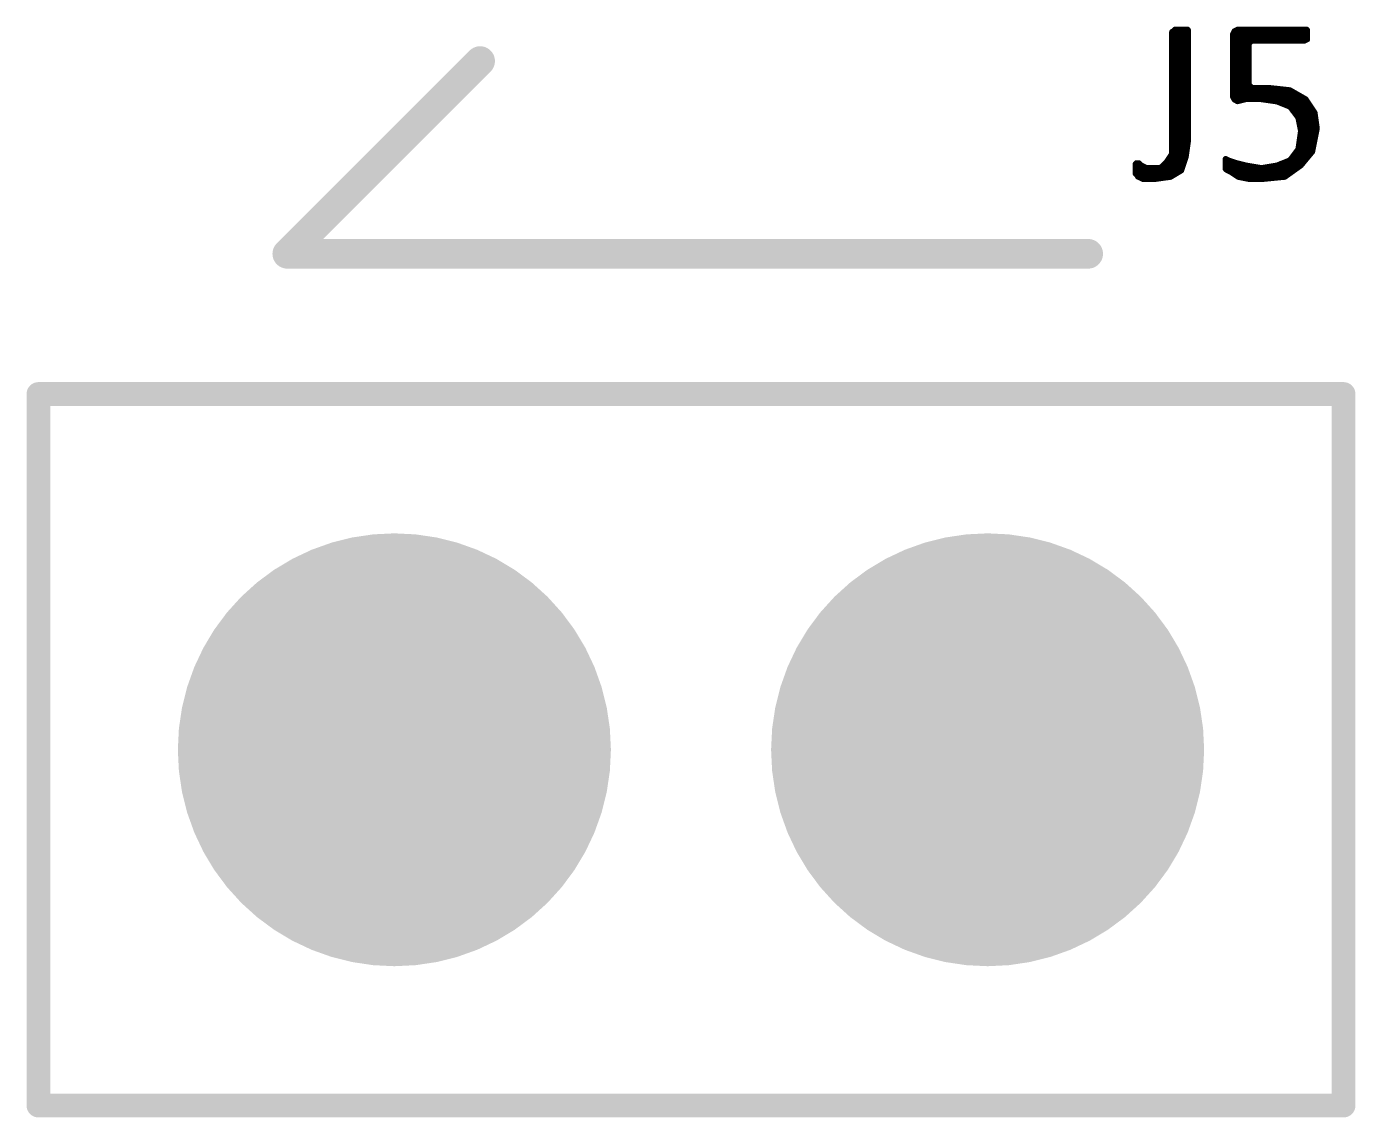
# Model space of a CAD drawing. Extents: x 17.3 to 58.6, y 21.7 to 91.7.
# Drawn here: x 28.67 to 34.35, y 52.63 to 57.3 of the extents above; entities that cross this region are included whole.
import ezdxf

# ---------------------------------------------------------------- set-up
doc = ezdxf.new("R2010")
doc.units = 0
doc.header["$MEASUREMENT"] = 0
doc.layers.get('0').update_dxf_attribs({"linetype": 'CONTINUOUS'})
doc.layers.add('SILKTOP_PHO', color=251, linetype='CONTINUOUS', true_color=0x636466)

# ---------------------------------------------------------------- blocks, each defined once
blk = doc.blocks.new('ROUND_191')
at = {"const_width": 0.0127}
blk.add_lwpolyline([(-0.00635, 0, 1), (0.00635, 0, 1)], format="xyb", close=True, dxfattribs=at)
blk = doc.blocks.new('ROUND_7')
at = {"const_width": 0.0635}
blk.add_lwpolyline([(-0.03175, 0, 1), (0.03175, 0, 1)], format="xyb", close=True, dxfattribs=at)
blk = doc.blocks.new('ROUND_16')
at = {"const_width": 0.0508}
blk.add_lwpolyline([(-0.0254, 0, 1), (0.0254, 0, 1)], format="xyb", close=True, dxfattribs=at)
blk = doc.blocks.new('ROUND_46')
at = {"const_width": 0.9271}
blk.add_lwpolyline([(-0.46355, 0, 1), (0.46355, 0, 1)], format="xyb", close=True, dxfattribs=at)

msp = doc.modelspace()

# ---------------------------------------------------------------- linework, layer by layer
at = {"layer": 'SILKTOP_PHO', "color": 251, "true_color": 0x636466}
for points, const_width in [([(33.583118, 57.285128), (33.576514, 57.278524)], 0.0254), ([(33.635188, 57.285128), (33.583118, 57.285128)], 0.0254), ([(33.6042, 56.67883), (33.6042, 57.285128)], 0.0254), ([(33.6296, 56.749696), (33.6296, 57.285128)], 0.0254), ([(33.638236, 57.28208), (33.635188, 57.285128)], 0.0254), ([(33.638236, 56.809386), (33.638236, 57.28208)], 0.0254), ([(33.851596, 57.285128), (33.837372, 57.278016)], 0.0254), ([(34.14522, 57.285128), (33.851596, 57.285128)], 0.0254), ([(33.8582, 56.980074), (33.8582, 57.285128)], 0.0254), ([(33.8836, 56.986424), (33.8836, 57.285128)], 0.0254), ([(33.909, 57.237376), (33.909, 57.285128)], 0.0254), ([(33.9344, 57.23763), (33.9344, 57.285128)], 0.0254), ([(33.9598, 57.23763), (33.9598, 57.285128)], 0.0254), ([(33.9852, 57.23763), (33.9852, 57.285128)], 0.0254), ([(34.0106, 57.23763), (34.0106, 57.285128)], 0.0254), ([(34.036, 57.23763), (34.036, 57.285128)], 0.0254), ([(34.0614, 57.23763), (34.0614, 57.285128)], 0.0254), ([(34.0868, 57.23763), (34.0868, 57.285128)], 0.0254), ([(34.1122, 57.23763), (34.1122, 57.285128)], 0.0254), ([(34.1376, 57.237884), (34.1376, 57.285128)], 0.0254), ([(34.148268, 57.28208), (34.14522, 57.285128)], 0.0254), ([(34.148268, 57.243218), (34.148268, 57.28208)], 0.0254), ([(33.576514, 57.278524), (33.56991, 57.274968)], 0.0254), ([(33.56991, 57.274968), (33.56991, 56.756554)], 0.0254), ([(33.5788, 56.66359), (33.5788, 57.28081)], 0.0254), ([(33.837372, 57.278016), (33.830006, 57.263538)], 0.0254), ([(33.830006, 57.263538), (33.830006, 56.99887)], 0.0254), ([(33.8328, 56.993536), (33.8328, 57.269126)], 0.0254), ([(33.898332, 57.22493), (33.911032, 57.23763)], 0.0254), ([(33.898332, 57.047892), (33.898332, 57.22493)], 0.0254), ([(33.911032, 57.23763), (34.137092, 57.23763)], 0.0254), ([(34.137092, 57.23763), (34.148268, 57.243218)], 0.0254), ([(30.607, 57.15), (29.7815, 56.3245)], 0.127), ([(33.830006, 56.99887), (33.837372, 56.984646)], 0.0254), ([(33.911032, 57.035192), (33.898332, 57.047892)], 0.0254), ([(33.909, 56.987694), (33.909, 57.035446)], 0.0254), ([(33.983168, 57.035192), (33.911032, 57.035192)], 0.0254), ([(33.9344, 56.987694), (33.9344, 57.035192)], 0.0254), ([(33.9598, 56.985408), (33.9598, 57.035192)], 0.0254), ([(34.073592, 57.025286), (33.983168, 57.035192)], 0.0254), ([(33.9852, 56.981852), (33.9852, 57.035192)], 0.0254), ([(34.0106, 56.978296), (34.0106, 57.032144)], 0.0254), ([(34.036, 56.970168), (34.036, 57.02935)], 0.0254), ([(34.0614, 56.960008), (34.0614, 57.026556)], 0.0254), ([(34.141664, 56.986424), (34.073592, 57.025286)], 0.0254), ([(34.0868, 56.938926), (34.0868, 57.017666)], 0.0254), ([(34.1122, 56.898286), (34.1122, 57.003188)], 0.0254), ([(33.837372, 56.984646), (33.850072, 56.978042)], 0.0254), ([(33.850072, 56.978042), (33.887156, 56.98744)], 0.0254), ([(33.887156, 56.98744), (33.890204, 56.987694)], 0.0254), ([(33.890204, 56.987694), (33.942274, 56.987694)], 0.0254), ([(33.942274, 56.987694), (33.944052, 56.987694)], 0.0254), ([(33.944052, 56.987694), (34.01695, 56.97728)], 0.0254), ([(34.01695, 56.97728), (34.019998, 56.976518)], 0.0254), ([(34.019998, 56.976518), (34.072068, 56.95569)], 0.0254), ([(34.072068, 56.95569), (34.077402, 56.951626)], 0.0254), ([(34.077402, 56.951626), (34.108644, 56.90997)], 0.0254), ([(34.1376, 56.72328), (34.1376, 56.98871)], 0.0254), ([(34.180018, 56.928766), (34.141664, 56.986424)], 0.0254), ([(34.163, 56.75376), (34.163, 56.95442)], 0.0254), ([(34.108644, 56.90997), (34.11093, 56.904636)], 0.0254), ([(34.11093, 56.904636), (34.121344, 56.852566)], 0.0254), ([(34.18967, 56.860948), (34.180018, 56.928766)], 0.0254), ([(34.121344, 56.848502), (34.11093, 56.775604)], 0.0254), ([(34.121344, 56.852566), (34.121598, 56.85028)], 0.0254), ([(34.121598, 56.85028), (34.121344, 56.848502)], 0.0254), ([(34.169858, 56.762142), (34.18967, 56.860948)], 0.0254), ([(34.1884, 56.854598), (34.1884, 56.869838)], 0.0254), ([(33.628076, 56.73852), (33.638236, 56.809386)], 0.0254), ([(34.108644, 56.769762), (34.077402, 56.728106)], 0.0254), ([(34.11093, 56.775604), (34.108644, 56.769762)], 0.0254), ([(34.1122, 56.697118), (34.1122, 56.783732)], 0.0254), ([(33.545272, 56.716422), (33.524444, 56.695594)], 0.0254), ([(33.546796, 56.7182), (33.545272, 56.716422)], 0.0254), ([(33.567624, 56.749442), (33.546796, 56.7182)], 0.0254), ([(33.5534, 56.652922), (33.5534, 56.728106)], 0.0254), ([(33.56991, 56.756554), (33.567624, 56.749442)], 0.0254), ([(33.609026, 56.681624), (33.628076, 56.73852)], 0.0254), ([(33.799018, 56.730646), (33.798764, 56.730392)], 0.0254), ([(33.798764, 56.730392), (33.798764, 56.68899)], 0.0254), ([(33.811718, 56.724296), (33.799018, 56.730646)], 0.0254), ([(33.8074, 56.682132), (33.8074, 56.726582)], 0.0254), ([(33.813496, 56.723534), (33.811718, 56.724296)], 0.0254), ([(33.844484, 56.71312), (33.813496, 56.723534)], 0.0254), ([(33.8328, 56.667908), (33.8328, 56.717184)], 0.0254), ([(33.8455, 56.712866), (33.844484, 56.71312)], 0.0254), ([(33.887156, 56.702452), (33.8455, 56.712866)], 0.0254), ([(34.072068, 56.723788), (34.019998, 56.70296)], 0.0254), ([(34.0614, 56.660796), (34.0614, 56.719724)], 0.0254), ([(34.077402, 56.728106), (34.072068, 56.723788)], 0.0254), ([(34.0868, 56.679084), (34.0868, 56.740552)], 0.0254), ([(34.12109, 56.703468), (34.169858, 56.762142)], 0.0254), ([(33.416748, 56.712612), (33.4137, 56.709564)], 0.0254), ([(33.4137, 56.709564), (33.4137, 56.668162)], 0.0254), ([(33.4137, 56.668162), (33.420304, 56.661304)], 0.0254), ([(33.426908, 56.712612), (33.416748, 56.712612)], 0.0254), ([(33.420304, 56.661304), (33.42386, 56.654446)], 0.0254), ([(33.4264, 56.653938), (33.4264, 56.712612)], 0.0254), ([(33.433766, 56.706008), (33.426908, 56.712612)], 0.0254), ([(33.437068, 56.703468), (33.433766, 56.706008)], 0.0254), ([(33.457896, 56.693054), (33.437068, 56.703468)], 0.0254), ([(33.4518, 56.644286), (33.4518, 56.696102)], 0.0254), ([(33.463484, 56.691784), (33.457896, 56.693054)], 0.0254), ([(33.515554, 56.691784), (33.463484, 56.691784)], 0.0254), ([(33.4772, 56.644286), (33.4772, 56.691784)], 0.0254), ([(33.5026, 56.645556), (33.5026, 56.691784)], 0.0254), ([(33.524444, 56.695594), (33.515554, 56.691784)], 0.0254), ([(33.528, 56.649112), (33.528, 56.698896)], 0.0254), ([(33.563306, 56.654192), (33.609026, 56.681624)], 0.0254), ([(33.798764, 56.68899), (33.804098, 56.683656)], 0.0254), ([(33.804098, 56.683656), (33.823148, 56.674258)], 0.0254), ([(33.823148, 56.674258), (33.824418, 56.673496)], 0.0254), ([(33.824418, 56.673496), (33.853628, 56.653938)], 0.0254), ([(33.8582, 56.652922), (33.8582, 56.709818)], 0.0254), ([(33.8836, 56.647842), (33.8836, 56.703468)], 0.0254), ([(33.888172, 56.702452), (33.887156, 56.702452)], 0.0254), ([(33.950656, 56.692038), (33.888172, 56.702452)], 0.0254), ([(33.909, 56.644286), (33.909, 56.698896)], 0.0254), ([(33.9344, 56.644286), (33.9344, 56.694578)], 0.0254), ([(33.95472, 56.692038), (33.950656, 56.692038)], 0.0254), ([(34.017204, 56.702452), (33.95472, 56.692038)], 0.0254), ([(33.9598, 56.645048), (33.9598, 56.6928)], 0.0254), ([(33.9852, 56.647588), (33.9852, 56.697118)], 0.0254), ([(34.0106, 56.650128), (34.0106, 56.701182)], 0.0254), ([(34.019998, 56.70296), (34.017204, 56.702452)], 0.0254), ([(34.036, 56.652668), (34.036, 56.709564)], 0.0254), ([(34.052256, 56.654192), (34.12109, 56.703468)], 0.0254), ([(33.42386, 56.654446), (33.427416, 56.65343)], 0.0254), ([(33.427416, 56.65343), (33.445704, 56.644286)], 0.0254), ([(33.445704, 56.644286), (33.49371, 56.644286)], 0.0254), ([(33.49371, 56.644286), (33.563306, 56.654192)], 0.0254), ([(33.853628, 56.653938), (33.901888, 56.644286)], 0.0254), ([(33.901888, 56.644286), (33.95218, 56.644286)], 0.0254), ([(33.95218, 56.644286), (34.052256, 56.654192)], 0.0254), ([(29.7815, 56.3245), (33.2105, 56.3245)], 0.127), ([(28.71597, 52.676044), (28.71597, 55.724044)], 0.1016), ([(28.71597, 55.724044), (34.30397, 55.724044)], 0.1016), ([(34.30397, 55.724044), (34.30397, 52.676044)], 0.1016), ([(34.30397, 52.676044), (28.71597, 52.676044)], 0.1016)]:
    msp.add_lwpolyline(points, dxfattribs=dict(at, const_width=const_width))

# ---------------------------------------------------------------- block references
for p in [(30.23997, 54.200044), (32.77997, 54.200044)]:
    msp.add_blockref('ROUND_46', p)
for name, p in [('ROUND_191', (33.583118, 57.285128)), ('ROUND_191', (33.6042, 57.285128)), ('ROUND_191', (33.6296, 57.285128)), ('ROUND_191', (33.635188, 57.285128)), ('ROUND_191', (33.638236, 57.28208)), ('ROUND_191', (33.638236, 57.28208)), ('ROUND_191', (33.851596, 57.285128)), ('ROUND_191', (33.8582, 57.285128)), ('ROUND_191', (33.8836, 57.285128)), ('ROUND_191', (33.909, 57.285128)), ('ROUND_191', (33.9344, 57.285128)), ('ROUND_191', (33.9598, 57.285128)), ('ROUND_191', (33.9852, 57.285128)), ('ROUND_191', (34.0106, 57.285128)), ('ROUND_191', (34.036, 57.285128)), ('ROUND_191', (34.0614, 57.285128)), ('ROUND_191', (34.0868, 57.285128)), ('ROUND_191', (34.1122, 57.285128)), ('ROUND_191', (34.1376, 57.285128)), ('ROUND_191', (34.14522, 57.285128)), ('ROUND_191', (34.148268, 57.28208)), ('ROUND_191', (33.56991, 57.274968)), ('ROUND_191', (33.576514, 57.278524)), ('ROUND_191', (33.5788, 57.28081)), ('ROUND_191', (33.830006, 57.263538)), ('ROUND_191', (33.8328, 57.269126)), ('ROUND_191', (33.837372, 57.278016)), ('ROUND_191', (33.898332, 57.22493)), ('ROUND_191', (33.909, 57.237376)), ('ROUND_191', (33.911032, 57.23763)), ('ROUND_191', (33.9344, 57.23763)), ('ROUND_191', (33.9598, 57.23763)), ('ROUND_191', (33.9852, 57.23763)), ('ROUND_191', (34.0106, 57.23763)), ('ROUND_191', (34.036, 57.23763)), ('ROUND_191', (34.0614, 57.23763)), ('ROUND_191', (34.0868, 57.23763)), ('ROUND_191', (34.1122, 57.23763)), ('ROUND_191', (34.137092, 57.23763)), ('ROUND_191', (34.1376, 57.237884)), ('ROUND_191', (34.148268, 57.243218)), ('ROUND_7', (30.607, 57.15)), ('ROUND_191', (33.830006, 56.99887)), ('ROUND_191', (33.898332, 57.047892)), ('ROUND_191', (33.909, 57.035446)), ('ROUND_191', (33.911032, 57.035192)), ('ROUND_191', (33.9344, 57.035192)), ('ROUND_191', (33.9598, 57.035192)), ('ROUND_191', (33.983168, 57.035192)), ('ROUND_191', (33.9852, 57.035192)), ('ROUND_191', (34.0106, 57.032144)), ('ROUND_191', (34.036, 57.02935)), ('ROUND_191', (34.0614, 57.026556)), ('ROUND_191', (34.073592, 57.025286)), ('ROUND_191', (34.0868, 57.017666)), ('ROUND_191', (34.1122, 57.003188)), ('ROUND_191', (33.8328, 56.993536)), ('ROUND_191', (33.837372, 56.984646)), ('ROUND_191', (33.850072, 56.978042)), ('ROUND_191', (33.8582, 56.980074)), ('ROUND_191', (33.8836, 56.986424)), ('ROUND_191', (33.887156, 56.98744)), ('ROUND_191', (33.890204, 56.987694)), ('ROUND_191', (33.909, 56.987694)), ('ROUND_191', (33.9344, 56.987694)), ('ROUND_191', (33.942274, 56.987694)), ('ROUND_191', (33.944052, 56.987694)), ('ROUND_191', (33.9598, 56.985408)), ('ROUND_191', (33.9852, 56.981852)), ('ROUND_191', (34.0106, 56.978296)), ('ROUND_191', (34.01695, 56.97728)), ('ROUND_191', (34.019998, 56.976518)), ('ROUND_191', (34.036, 56.970168)), ('ROUND_191', (34.0614, 56.960008)), ('ROUND_191', (34.072068, 56.95569)), ('ROUND_191', (34.077402, 56.951626)), ('ROUND_191', (34.1376, 56.98871)), ('ROUND_191', (34.141664, 56.986424)), ('ROUND_191', (34.163, 56.95442)), ('ROUND_191', (34.0868, 56.938926)), ('ROUND_191', (34.108644, 56.90997)), ('ROUND_191', (34.11093, 56.904636)), ('ROUND_191', (34.1122, 56.898286)), ('ROUND_191', (34.180018, 56.928766)), ('ROUND_191', (34.121344, 56.852566)), ('ROUND_191', (34.121344, 56.848502)), ('ROUND_191', (34.121598, 56.85028)), ('ROUND_191', (34.1884, 56.869838)), ('ROUND_191', (34.1884, 56.854598)), ('ROUND_191', (34.18967, 56.860948)), ('ROUND_191', (34.18967, 56.860948)), ('ROUND_191', (33.638236, 56.809386)), ('ROUND_191', (34.108644, 56.769762)), ('ROUND_191', (34.11093, 56.775604)), ('ROUND_191', (34.1122, 56.783732)), ('ROUND_191', (33.545272, 56.716422)), ('ROUND_191', (33.546796, 56.7182)), ('ROUND_191', (33.5534, 56.728106)), ('ROUND_191', (33.567624, 56.749442)), ('ROUND_191', (33.56991, 56.756554)), ('ROUND_191', (33.628076, 56.73852)), ('ROUND_191', (33.6296, 56.749696)), ('ROUND_191', (33.798764, 56.730392)), ('ROUND_191', (33.799018, 56.730646)), ('ROUND_191', (33.8074, 56.726582)), ('ROUND_191', (33.811718, 56.724296)), ('ROUND_191', (33.813496, 56.723534)), ('ROUND_191', (33.8328, 56.717184)), ('ROUND_191', (33.844484, 56.71312)), ('ROUND_191', (33.8455, 56.712866)), ('ROUND_191', (34.0614, 56.719724)), ('ROUND_191', (34.072068, 56.723788)), ('ROUND_191', (34.077402, 56.728106)), ('ROUND_191', (34.0868, 56.740552)), ('ROUND_191', (34.1376, 56.72328)), ('ROUND_191', (34.163, 56.75376)), ('ROUND_191', (34.169858, 56.762142)), ('ROUND_191', (33.4137, 56.709564)), ('ROUND_191', (33.4137, 56.668162)), ('ROUND_191', (33.416748, 56.712612)), ('ROUND_191', (33.420304, 56.661304)), ('ROUND_191', (33.4264, 56.712612)), ('ROUND_191', (33.426908, 56.712612)), ('ROUND_191', (33.433766, 56.706008)), ('ROUND_191', (33.437068, 56.703468)), ('ROUND_191', (33.4518, 56.696102)), ('ROUND_191', (33.457896, 56.693054)), ('ROUND_191', (33.463484, 56.691784)), ('ROUND_191', (33.4772, 56.691784)), ('ROUND_191', (33.5026, 56.691784)), ('ROUND_191', (33.515554, 56.691784)), ('ROUND_191', (33.524444, 56.695594)), ('ROUND_191', (33.528, 56.698896)), ('ROUND_191', (33.5788, 56.66359)), ('ROUND_191', (33.6042, 56.67883)), ('ROUND_191', (33.609026, 56.681624)), ('ROUND_191', (33.798764, 56.68899)), ('ROUND_191', (33.804098, 56.683656)), ('ROUND_191', (33.8074, 56.682132)), ('ROUND_191', (33.823148, 56.674258)), ('ROUND_191', (33.824418, 56.673496)), ('ROUND_191', (33.8328, 56.667908)), ('ROUND_191', (33.8582, 56.709818)), ('ROUND_191', (33.8836, 56.703468)), ('ROUND_191', (33.887156, 56.702452)), ('ROUND_191', (33.888172, 56.702452)), ('ROUND_191', (33.909, 56.698896)), ('ROUND_191', (33.9344, 56.694578)), ('ROUND_191', (33.950656, 56.692038)), ('ROUND_191', (33.95472, 56.692038)), ('ROUND_191', (33.9598, 56.6928)), ('ROUND_191', (33.9852, 56.697118)), ('ROUND_191', (34.0106, 56.701182)), ('ROUND_191', (34.017204, 56.702452)), ('ROUND_191', (34.019998, 56.70296)), ('ROUND_191', (34.036, 56.709564)), ('ROUND_191', (34.0614, 56.660796)), ('ROUND_191', (34.0868, 56.679084)), ('ROUND_191', (34.1122, 56.697118)), ('ROUND_191', (34.12109, 56.703468)), ('ROUND_191', (33.42386, 56.654446)), ('ROUND_191', (33.4264, 56.653938)), ('ROUND_191', (33.427416, 56.65343)), ('ROUND_191', (33.445704, 56.644286)), ('ROUND_191', (33.4518, 56.644286)), ('ROUND_191', (33.4772, 56.644286)), ('ROUND_191', (33.49371, 56.644286)), ('ROUND_191', (33.5026, 56.645556)), ('ROUND_191', (33.528, 56.649112)), ('ROUND_191', (33.5534, 56.652922)), ('ROUND_191', (33.563306, 56.654192)), ('ROUND_191', (33.853628, 56.653938)), ('ROUND_191', (33.8582, 56.652922)), ('ROUND_191', (33.8836, 56.647842)), ('ROUND_191', (33.901888, 56.644286)), ('ROUND_191', (33.909, 56.644286)), ('ROUND_191', (33.9344, 56.644286)), ('ROUND_191', (33.95218, 56.644286)), ('ROUND_191', (33.9598, 56.645048)), ('ROUND_191', (33.9852, 56.647588)), ('ROUND_191', (34.0106, 56.650128)), ('ROUND_191', (34.036, 56.652668)), ('ROUND_191', (34.052256, 56.654192)), ('ROUND_7', (29.7815, 56.3245)), ('ROUND_7', (33.2105, 56.3245)), ('ROUND_16', (28.71597, 55.724044)), ('ROUND_16', (34.30397, 55.724044)), ('ROUND_16', (28.71597, 52.676044)), ('ROUND_16', (34.30397, 52.676044)), ('ROUND_16', (34.30397, 52.676044))]:
    msp.add_blockref(name, p, dxfattribs=at)

doc.saveas('drawing.dxf')
